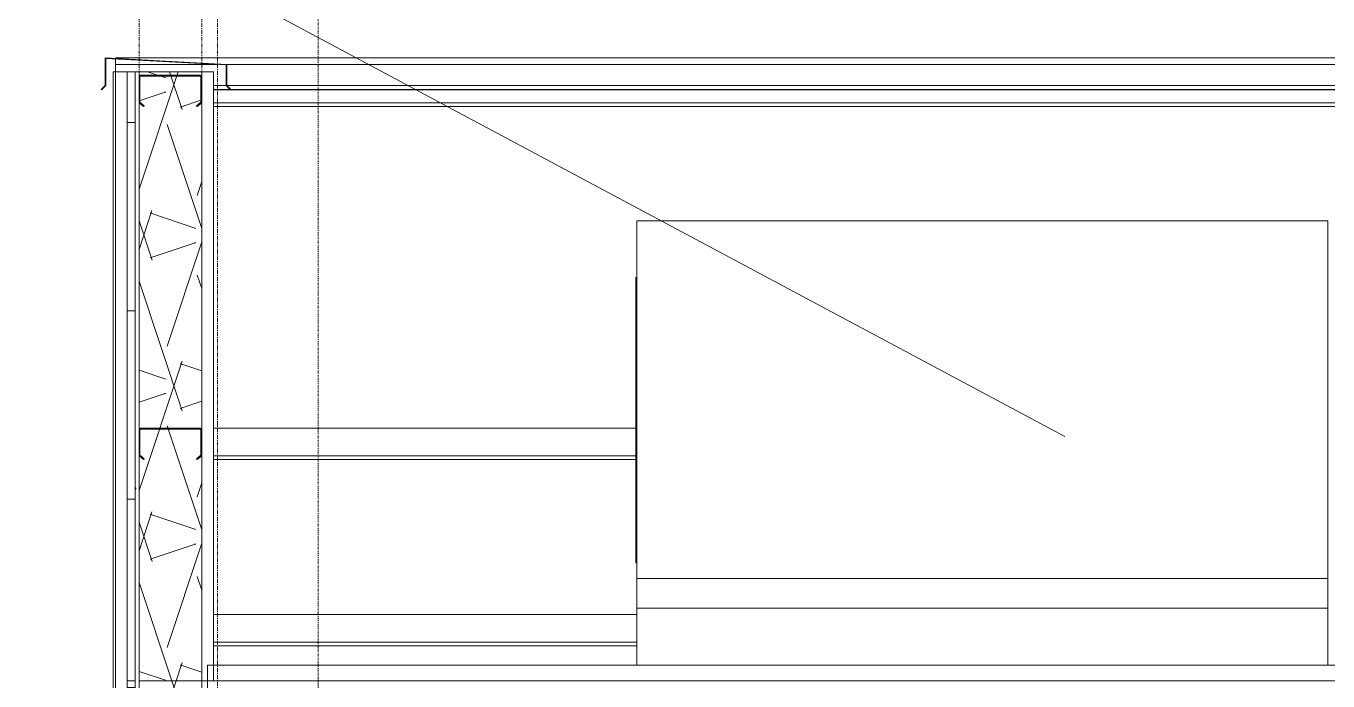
# Model space of a CAD drawing. Header units: inches. Extents: x -23565 to -43, y -324 to 853.
# Drawn here: x -18846.3 to -18680.3, y 164.1 to 247.6 of the extents above; entities that cross this region are included whole.
import ezdxf

# ---------------------------------------------------------------- set-up
doc = ezdxf.new("R2010")
doc.units = ezdxf.units.IN
doc.header["$MEASUREMENT"] = 0
doc.linetypes.add('Dash Dot 3_16_', pattern=[0.3125, 0.1875, -0.0625, 0, -0.0625])
doc.linetypes.add('Grid Line 1_2_', pattern=[0.875, 0.5, -0.125, 0.125, -0.125])
for name, color, linetype, lineweight in [('A-ANNO-IDEN', 131, 'Continuous', 9), ('A-ANNO-SYMB', 150, 'Continuous', 9), ('A-ROOF', 132, 'Continuous', 13), ('A-WALL', 113, 'Continuous', 13), ('A-WALL-PATT', 111, 'Continuous', 25), ('M-EQPM', 50, 'Continuous', 13), ('S-BEAM', 12, 'Continuous', 13), ('S-GRID', 1, 'Continuous', 9)]:
    doc.layers.add(name, color=color, linetype=linetype, lineweight=lineweight)
pattern_1 = [(0, (-33539.073, 67.247), (0, 24), []), (90, (-33539.073, 67.247), (-24, 1e-15), [])]
pattern_2 = [(0, (-33539.073, 67.247), (30.72, 7.68), [2.534, -20.506, 2.534, -20.506, -122.88]), (0, (-33539.073, 67.247), (30.72, 7.68), [-46.08, 2.534, -43.546, 2.534, -20.506, -53.76]), (0, (-33539.073, 67.247), (30.72, 7.68), [-115.2, 2.534, -12.826, 2.534, -35.866]), (120, (-33527.553, 71.087), (-22.011075, 22.7643004), [2.534, -20.506, 2.534, -20.506, -122.88]), (120, (-33527.553, 71.087), (-22.011075, 22.7643004), [-46.08, 2.534, -43.546, 2.534, -20.506, -53.76]), (120, (-33527.553, 71.087), (-22.011075, 22.7643004), [-115.2, 2.534, -12.826, 2.534, -35.866]), (240, (-33523.713, 86.447), (-8.708925, -30.4443004), [2.534, -20.506, 2.534, -20.506, -122.88]), (240, (-33523.713, 86.447), (-8.708925, -30.4443004), [-46.08, 2.534, -43.546, 2.534, -20.506, -53.76]), (240, (-33523.713, 86.447), (-8.708925, -30.4443004), [-115.2, 2.534, -12.826, 2.534, -35.866])]
pattern_3 = [(161.57, (-33538.113, 68.207), (-7.6802237, -0.0009796), [0, -54.643, 6.067, 0]), (18.43, (-33540.033, 68.207), (-7.6802237, 0.0009796), [0, -54.643, 6.067, 0]), (108.43, (-33538.113, 68.207), (3.8382953, -19.20136532), [18.211, -42.499]), (71.57, (-33540.033, 68.207), (3.8382953, 19.20136532), [18.211, -42.499])]

# ---------------------------------------------------------------- blocks, each defined once
blk = doc.blocks.new('Carrier_48TC_Standard_Efficiency_Gas_Heat_Electric_Cooling_Packaged_Rooftop_Unit_3_to_15_nominal_tons - 10 ton 48TC__12-1646492-Building Section - East_West looking South _ Fitness Center')
at = {"layer": 'M-EQPM', "color": 8, "lineweight": 9}
for p, q in [((-26217.89, 222.75), (-26129.77, 222.75)), ((-26217.89, 222.75), (-26217.89, 173.38)), ((-26129.77, 173.38), (-26129.77, 222.75)), ((-26218.02, 179.13), (-26218.02, 215.5)), ((-26218.02, 215.5), (-26217.89, 215.5)), ((-26217.89, 179.13), (-26218.02, 179.13)), ((-26217.89, 177.13), (-26129.77, 177.13)), ((-26217.89, 177.13), (-26217.89, 166.12)), ((-26129.77, 166.12), (-26129.77, 177.13)), ((-26129.77, 173.38), (-26217.89, 173.38))]:
    blk.add_line(p, q, dxfattribs=at)
blk = doc.blocks.new('Girt_C - 8_D-1755906-Building Section - East_West looking South _ Fitness Center')
at = {"layer": 'S-BEAM', "color": 8, "lineweight": 9}
for p, q in [((-26271.89, 237.8), (-25695.39, 237.8)), ((-26271.89, 237.31), (-25694.89, 237.31))]:
    blk.add_line(p, q, dxfattribs=at)
blk = doc.blocks.new('Girt_C - 8_D-V44-Building Section - East_West looking South _ Fitness Center')
at = {"layer": 'S-BEAM', "color": 8, "lineweight": 9}
for p, q in [((-26217.89, 172.55), (-26271.89, 172.55)), ((-26271.89, 169.05), (-26217.89, 169.05)), ((-26271.89, 168.57), (-26217.89, 168.57))]:
    blk.add_line(p, q, dxfattribs=at)
blk = doc.blocks.new('Girt_C - 8_D-1757324-Building Section - East_West looking South _ Fitness Center')
at = {"layer": 'S-BEAM', "color": 7}
for p, q in [((-26281.39, 241.11), (-26281.39, 237.8)), ((-26281.28, 237.85), (-26281.28, 241.11)), ((-26273.58, 241.3), (-26281.2, 241.3)), ((-26281.2, 241.19), (-26273.58, 241.19)), ((-26273.5, 241.11), (-26273.5, 237.85)), ((-26273.39, 237.8), (-26273.39, 241.11)), ((-26281.39, 237.8), (-26280.82, 237.31)), ((-26280.75, 237.4), (-26281.28, 237.85)), ((-26273.5, 237.85), (-26274.04, 237.4)), ((-26273.97, 237.31), (-26273.39, 237.8)), ((-26280.82, 237.31), (-26280.75, 237.4)), ((-26274.04, 237.4), (-26273.97, 237.31))]:
    blk.add_line(p, q, dxfattribs=at)
for centre, radius, start, end in [((-26281.2, 241.11), 0.188, 90, 180), ((-26281.2, 241.11), 0.0782, 90, 177.8773), ((-26273.58, 241.11), 0.188, 0, 90), ((-26273.58, 241.11), 0.0782, 3.0424, 90)]:
    blk.add_arc(centre, radius, start, end, dxfattribs=at)
blk = doc.blocks.new('Girt_C - 8_D-1757323-Building Section - East_West looking South _ Fitness Center')
at = {"layer": 'S-BEAM', "color": 7}
for p, q in [((-26281.39, 196.11), (-26281.39, 192.8)), ((-26281.28, 192.85), (-26281.28, 196.11)), ((-26273.58, 196.3), (-26281.2, 196.3)), ((-26281.2, 196.19), (-26273.58, 196.19)), ((-26273.5, 196.11), (-26273.5, 192.85)), ((-26273.39, 192.8), (-26273.39, 196.11)), ((-26281.39, 192.8), (-26280.82, 192.31)), ((-26280.75, 192.4), (-26281.28, 192.85)), ((-26273.5, 192.85), (-26274.04, 192.4)), ((-26273.97, 192.31), (-26273.39, 192.8)), ((-26280.82, 192.31), (-26280.75, 192.4)), ((-26274.04, 192.4), (-26273.97, 192.31))]:
    blk.add_line(p, q, dxfattribs=at)
for centre, radius, start, end in [((-26281.2, 196.11), 0.188, 90, 180), ((-26281.2, 196.11), 0.0782, 90, 177.8773), ((-26273.58, 196.11), 0.188, 0, 90), ((-26273.58, 196.11), 0.0782, 3.0424, 90)]:
    blk.add_arc(centre, radius, start, end, dxfattribs=at)
blk = doc.blocks.new('Girt_C - 8_D-V60-Building Section - East_West looking South _ Fitness Center')
at = {"layer": 'S-BEAM', "color": 8, "lineweight": 9}
for p, q in [((-26218.02, 196.3), (-26271.89, 196.3)), ((-26271.89, 192.8), (-26218.02, 192.8)), ((-26271.89, 192.31), (-26218.02, 192.31))]:
    blk.add_line(p, q, dxfattribs=at)

msp = doc.modelspace()

# ---------------------------------------------------------------- hatches: boundary and pattern name
at = {"layer": 'A-WALL-PATT', "lineweight": 9}
h = msp.add_hatch(dxfattribs=at)
h.set_pattern_fill('FP_18', color=8, style=0, pattern_type=2)
h.set_pattern_definition(pattern_1)
h.paths.add_polyline_path([(-18832.42795, 164.11916), (-18832.42795, 241.75), (-18833.42795, 241.75), (-18833.42795, 164.11916)], flags=0)
h = msp.add_hatch(dxfattribs=at)
h.set_pattern_fill('FP_19', color=8, style=0, pattern_type=2)
h.set_pattern_definition(pattern_2)
h.paths.add_polyline_path([(-18831.92795, 164.11916), (-18831.92795, 241.75), (-18832.42795, 241.75), (-18832.42795, 164.11916)], flags=0)
h = msp.add_hatch(dxfattribs=at)
h.set_pattern_fill('FP_20', color=8, style=0, pattern_type=2)
h.set_pattern_definition(pattern_3)
h.paths.add_polyline_path([(-18826.77407, 164.11916), (-18823.92795, 164.11916), (-18823.92795, 241.75), (-18831.92795, 241.75), (-18831.92795, 164.11916)], flags=0)
h = msp.add_hatch(dxfattribs=at)
h.set_pattern_fill('FP_18', color=8, style=0, pattern_type=2)
h.set_pattern_definition(pattern_1)
h.paths.add_polyline_path([(-18832.42795, 0), (-18832.42795, 164.11916), (-18833.42795, 164.11916), (-18833.42795, 0)], flags=0)
h = msp.add_hatch(dxfattribs=at)
h.set_pattern_fill('FP_19', color=8, style=0, pattern_type=2)
h.set_pattern_definition(pattern_2)
h.paths.add_polyline_path([(-18831.92795, 0), (-18831.92795, 164.11916), (-18832.42795, 164.11916), (-18832.42795, 0)], flags=0)
h = msp.add_hatch(dxfattribs=at)
h.set_pattern_fill('FP_20', color=8, style=0, pattern_type=2)
h.set_pattern_definition(pattern_3)
h.paths.add_polyline_path([(-18823.92795, 0), (-18823.92795, 164.11916), (-18831.92795, 164.11916), (-18831.92795, 0)], flags=0)

# ---------------------------------------------------------------- linework, layer by layer
at = {"layer": 'A-ANNO-IDEN', "color": 153}
msp.add_line((-18713.87369, 195.2342), (-19065.78485, 383.33165), dxfattribs=at)
at = {"layer": 'A-ANNO-SYMB', "linetype": 'Dash Dot 3_16_'}
msp.add_line((-18809.07368, -52.07518), (-18809.07368, 274.32313), dxfattribs=at)
at = {"layer": 'A-ROOF', "color": 7}
for p, q in [((-15361.67795, 166.1209), (-18823.17795, 166.1209)), ((-18823.17795, 166.1209), (-18823.17795, 164.11916)), ((-18822.42795, 164.11916), (-15361.67795, 164.11916))]:
    msp.add_line(p, q, dxfattribs=at)
at = {"layer": 'A-WALL', "color": 7}
for p, q in [((-18820.74045, 242.68768), (-18836.24045, 243.5)), ((-18836.24045, 243.5), (-18836.24045, 240)), ((-18836.17795, 239.97411), (-18836.17795, 243.43414)), ((-18836.17795, 243.43414), (-18820.80295, 242.62837)), ((-18820.80295, 242.62837), (-18820.80295, 239.97411)), ((-18820.74045, 240), (-18820.74045, 242.68768)), ((-18822.42795, 241.75), (-18835.24045, 241.75)), ((-18835.24045, 241.75), (-18835.24045, 0)), ((-18834.92795, 241.75), (-18834.92795, 0)), ((-18833.42795, 241.75), (-18833.42795, 0)), ((-18832.42795, 241.75), (-18832.42795, 0)), ((-18831.92795, 241.75), (-18831.92795, 0)), ((-18823.92795, 241.75), (-18823.92795, 0)), ((-18822.42795, 164.11916), (-18822.42795, 241.75)), ((-18836.24045, 240), (-18836.74045, 239.5)), ((-18836.74045, 239.5), (-18836.69626, 239.45581)), ((-18836.69626, 239.45581), (-18836.17795, 239.97411)), ((-18820.80295, 239.97411), (-18820.28465, 239.45581)), ((-18820.24045, 239.5), (-18820.74045, 240)), ((-18820.28465, 239.45581), (-18820.24045, 239.5)), ((-18833.42795, 164.11916), (-18832.42795, 164.11916)), ((-18822.42795, 164.11916), (-18831.92795, 164.11916)), ((-18823.17795, 0), (-18823.17795, 164.11916))]:
    msp.add_line(p, q, dxfattribs=at)
at = {"layer": 'A-WALL', "color": 8, "lineweight": 9}
for p, q in [((-18834.92795, 243.5), (-18233.61545, 243.5)), ((-18834.92795, 241.75), (-18834.92795, 243.3737)), ((-18834.92795, 242.68768), (-18821.93466, 242.68768)), ((-18820.74045, 242.68768), (-18249.11545, 242.68768)), ((-18822.44486, 240), (-18820.80295, 240)), ((-18822.42795, 239.5), (-18820.32166, 239.5)), ((-18822.42795, 239.45581), (-18249.57126, 239.45581)), ((-18820.74045, 240), (-18249.11545, 240)), ((-18820.24045, 239.5), (-18249.61545, 239.5))]:
    msp.add_line(p, q, dxfattribs=at)
at = {"layer": 'S-GRID', "linetype": 'Grid Line 1_2_'}
for p, q in [((-18831.92795, -273.16081), (-18831.92795, 671.89181)), ((-18831.92795, -273.16081), (-18831.92795, 671.89181)), ((-18823.92795, -273.16081), (-18823.92795, 671.89181)), ((-18821.92795, -273.16081), (-18821.92795, 671.89181))]:
    msp.add_line(p, q, dxfattribs=at)

# ---------------------------------------------------------------- block references
at = {"layer": 'M-EQPM', "color": 8, "lineweight": 9}
msp.add_blockref('Carrier_48TC_Standard_Efficiency_Gas_Heat_Electric_Cooling_Packaged_Rooftop_Unit_3_to_15_nominal_tons - 10 ton 48TC__12-1646492-Building Section - East_West looking South _ Fitness Center', (7449.46227, 0), dxfattribs=at)
at = {"layer": 'S-BEAM', "color": 8, "lineweight": 9}
for name in ['Girt_C - 8_D-1757324-Building Section - East_West looking South _ Fitness Center', 'Girt_C - 8_D-1755906-Building Section - East_West looking South _ Fitness Center', 'Girt_C - 8_D-1757323-Building Section - East_West looking South _ Fitness Center', 'Girt_C - 8_D-V60-Building Section - East_West looking South _ Fitness Center', 'Girt_C - 8_D-V44-Building Section - East_West looking South _ Fitness Center']:
    msp.add_blockref(name, (7449.46227, 0), dxfattribs=at)

doc.saveas('drawing.dxf')
